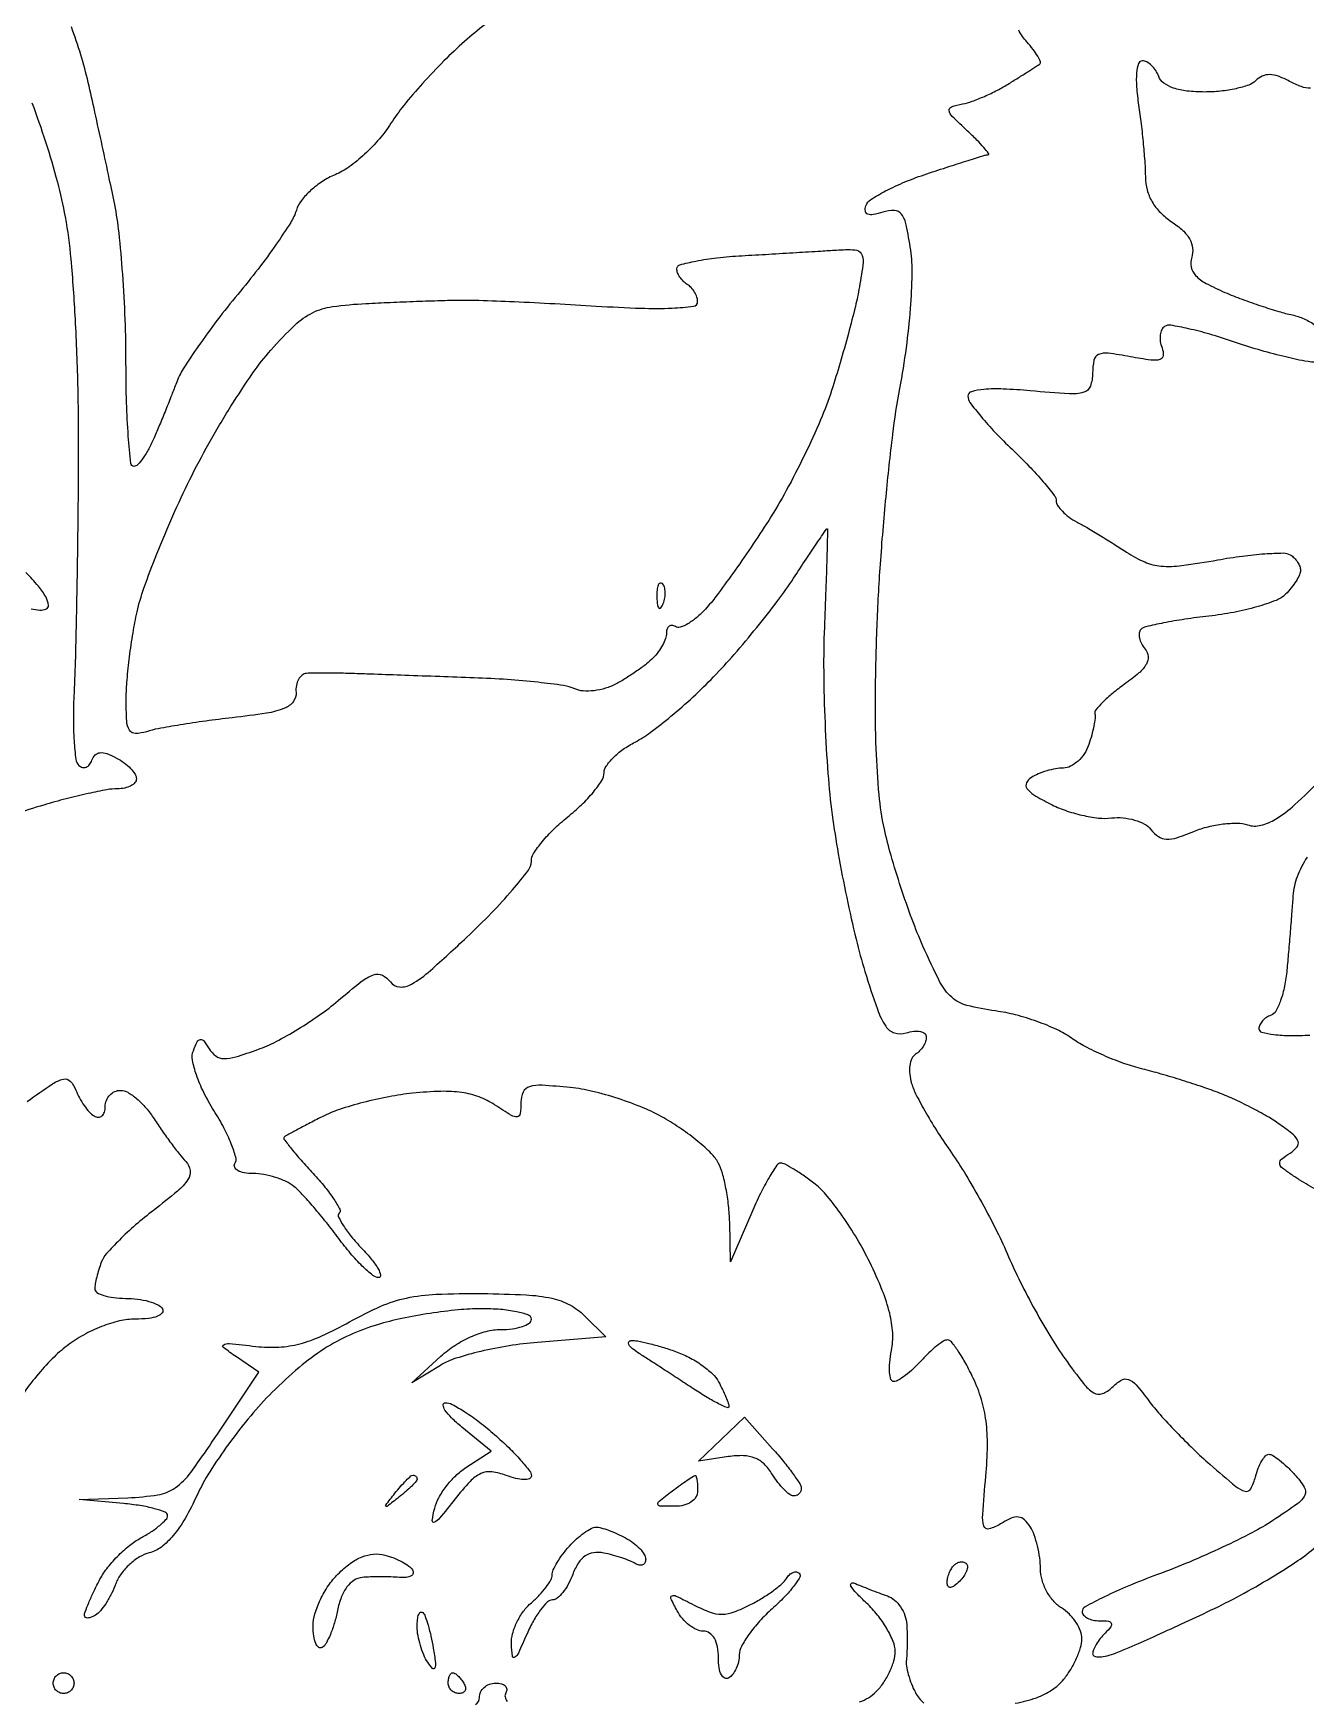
# Model space of a CAD drawing. Extents: x 0 to 102, y 0 to 135.
# Drawn here: x 25.89 to 36.25, y 37.44 to 50.98 of the extents above; entities that cross this region are included whole.
import ezdxf

# ---------------------------------------------------------------- set-up
doc = ezdxf.new("R2010")
doc.units = 0
doc.header["$MEASUREMENT"] = 0

msp = doc.modelspace()

# ---------------------------------------------------------------- linework, layer by layer
for points in [[(29.572187, 51.055309, 0.015792), (29.405335, 50.917542, 0.016372), (29.236583, 50.7589, 0.012637), (29.062909, 50.575532, 0.012824), (28.909282, 50.39583, 0.029656), (28.80581, 50.251624, -0.037479), (28.711701, 50.124702, -0.028612), (28.591264, 50.000535, -0.029289), (28.464247, 49.896793, -0.05847), (28.351149, 49.833604, 0.046333), (28.248117, 49.779269, 0.040805), (28.152049, 49.704792, 0.042977), (28.076352, 49.622532, 0.08891), (28.036111, 49.545352, -0.06549), (27.990055, 49.445993, -0.010736), (27.872563, 49.26911, -0.011656), (27.724106, 49.065966, -0.010048), (27.558994, 48.859477, 0.010441), (27.392203, 48.650551, 0.011282), (27.238661, 48.440085, 0.010851), (27.11523, 48.254137, 0.05213), (27.058847, 48.140377, -0.004602), (27.02105, 48.041516, -0.002492), (26.972828, 47.920562, -0.002482), (26.922509, 47.797911, -0.003917), (26.877999, 47.69325, -0.021595), (26.83461, 47.604143, -0.030188), (26.78781, 47.528941, -0.030472), (26.743724, 47.474195, -0.211031), (26.712948, 47.4606, -0.385749), (26.687286, 47.48386, -0.005532), (26.667785, 47.707217, -0.011864), (26.653599, 47.978239, -0.007142), (26.649, 48.300146, 0.009504), (26.642262, 48.654615, 0.00827), (26.622011, 49.02544, 0.008346), (26.592534, 49.360371, 0.024171), (26.557124, 49.590296, 0.002155), (26.513075, 49.801675, 0.001084), (26.455745, 50.06813, 0.001076), (26.395286, 50.343345, 0.001596), (26.341023, 50.584201, 0.017347), (26.281264, 50.809317, 0.015906), (26.204489, 51.036442, 0.016144)], [(36.34522, 41.569033, -0.001909), (36.199106, 41.657945, -0.011408), (36.1242, 41.706306, -0.024908), (36.055263, 41.758269, -0.222328), (36.0396, 41.791754, -0.226844), (36.055409, 41.824805, -0.025916), (36.1242, 41.874615, 0.073136), (36.180769, 41.924319, 0.269415), (36.188855, 41.969378, 0.135), (36.151707, 42.021729, 0.016756), (36.0396, 42.107265, 0.023541), (35.937453, 42.172908, 0.011919), (35.803249, 42.246272, 0.011812), (35.660809, 42.315572, 0.017241), (35.532, 42.36923, 0.009683), (35.39485, 42.417878, 0.005386), (35.225958, 42.472115, 0.00537), (35.053786, 42.523346, 0.008652), (34.905956, 42.562858, -0.025509), (34.762548, 42.606416, -0.017364), (34.604224, 42.669765, -0.017531), (34.455343, 42.741756, -0.033343), (34.34211, 42.811509, 0.046806), (34.225399, 42.879147, 0.022478), (34.064971, 42.944481, 0.022061), (33.890156, 42.998113, 0.029345), (33.727116, 43.030297, -0.027855), (33.493485, 43.075692, -0.12091), (33.369756, 43.141411, -0.093587), (33.274537, 43.265308, -0.013114), (33.135689, 43.558416, -0.015045), (33.047576, 43.775184, -0.009338), (32.956664, 44.034396, -0.009366), (32.876441, 44.293817, -0.01667), (32.821606, 44.510512, -0.031165), (32.77891, 44.788864, -0.013496), (32.755342, 45.163055, -0.01147), (32.749413, 45.620124, -0.00698), (32.762337, 46.160212, -0.008109), (32.789688, 46.665251, -0.006334), (32.835221, 47.212649, -0.00641), (32.890624, 47.721381, -0.01551), (32.947991, 48.0951, 0.01235), (33.00092, 48.425956, 0.014003), (33.034891, 48.74546, 0.014887), (33.048313, 49.023981, 0.041055), (33.035818, 49.219921, 0.013319), (33.00008, 49.425178, 0.109206), (32.961866, 49.511545, 0.232044), (32.903866, 49.541789, 0.083184), (32.809026, 49.528294, -0.02917), (32.731216, 49.508507, -0.139601), (32.686039, 49.512435, -0.278445), (32.666977, 49.536819, -0.11099), (32.671414, 49.580742, -0.171675), (32.710618, 49.63107, -0.021522), (32.83203, 49.701546, -0.023296), (32.988847, 49.774668, -0.017361), (33.167873, 49.841037, -0.00181), (33.347078, 49.899764, -0.002708), (33.50409, 49.949651, -0.001128), (33.638785, 49.991313, -0.058466), (33.665602, 49.996218, 0.597503), (33.670262, 50.006391, 0.016647), (33.631991, 50.053627, 0.017504), (33.5746, 50.115326, 0.009134), (33.499078, 50.188307, -0.007721), (33.374297, 50.30821, -0.153222), (33.349841, 50.354527, -0.371023), (33.367763, 50.385199, -0.035304), (33.45845, 50.409404, 0.03917), (33.536007, 50.430748, 0.016393), (33.636731, 50.470935, 0.016101), (33.742205, 50.521186, 0.02012), (33.836474, 50.574792, 0.001064), (33.921363, 50.627944, 0.001402), (33.998538, 50.676797, 0.001012), (34.063033, 50.718061, 0.013585), (34.086231, 50.733876, 0.346111), (34.0916, 50.752627, 0.035404), (34.069754, 50.796905, 0.032321), (34.032383, 50.85227, 0.019304), (33.981366, 50.913215, -0.067344), (33.91619, 51.008263, -0.300478)], [(36.29088, 50.536982, -0.089826), (36.216245, 50.549905, -0.035209), (36.120525, 50.592767, 0.034083), (36.029544, 50.633752, 0.083659), (35.957714, 50.647432, 0.110341), (35.897922, 50.635402, 0.092026), (35.844397, 50.598637, -0.112496), (35.787624, 50.562936, -0.029743), (35.683899, 50.533353, -0.028628), (35.55869, 50.513003, -0.025976), (35.427825, 50.5062, -0.027698), (35.285238, 50.514105, -0.05438), (35.174465, 50.538808, -0.073942), (35.096898, 50.578766, -0.146303), (35.054994, 50.6331, 0.053862), (35.030094, 50.681633, 0.056989), (34.995799, 50.722723, 0.063723), (34.957759, 50.750702, 0.127406), (34.921863, 50.76, 0.323507), (34.890366, 50.737239, 0.058494), (34.874969, 50.662212, 0.040278), (34.874395, 50.54867, 0.018129), (34.891023, 50.40045, -0.007459), (34.91166, 50.246269, -0.006038), (34.929332, 50.080272, -0.006106), (34.941915, 49.926738, -0.015667), (34.946175, 49.815382, 0.064921), (34.960678, 49.709838, 0.065976), (35.001742, 49.612163, 0.06322), (35.068704, 49.525169, 0.052165), (35.159472, 49.451125, -0.040503), (35.249925, 49.380779, -0.078726), (35.306721, 49.30934, -0.100159), (35.330506, 49.236326, -0.106045), (35.323287, 49.161382, 0.127404), (35.319007, 49.082031, 0.140857), (35.354381, 49.013988, 0.081472), (35.439762, 48.949228, 0.021904), (35.59403, 48.876124, 0.010716), (35.732887, 48.821098, 0.008231), (35.886714, 48.766786, 0.008333), (36.032328, 48.720739, 0.019524), (36.142908, 48.692436, -0.053963), (36.237644, 48.66111, -0.042464), (36.331935, 48.608114, -0.043775)], [(25.883016, 50.41877, -0.012673), (25.994324, 50.100519, -0.012638), (26.090322, 49.773863, -0.020396), (26.153507, 49.491, -0.022806), (26.199798, 49.14599, -0.008478), (26.234443, 48.657594, -0.007957), (26.25584, 48.093983, -0.006914), (26.26069, 47.5029, -0.001596), (26.255781, 46.945862, -0.001619), (26.24733, 46.391467, -0.001573), (26.236897, 45.909173, -0.00664), (26.225892, 45.620098, 0.012407), (26.220393, 45.412791, 0.017433), (26.226527, 45.227844, 0.013761), (26.240933, 45.077512, 0.176048), (26.266234, 45.027898, 0.126419), (26.294903, 45.012267, 0.158449), (26.324955, 45.014271, 0.133206), (26.351884, 45.034562, 0.079427), (26.371307, 45.069974, -0.109253), (26.398434, 45.113166, -0.177246), (26.437181, 45.131478, -0.11341), (26.492311, 45.123979, -0.032597), (26.571225, 45.088148, -0.036146), (26.633364, 45.048872, -0.04204), (26.685902, 45.002797, -0.04672), (26.722446, 44.956996, -0.146044), (26.7336, 44.919623, -0.181867), (26.72188, 44.888468, -0.091101), (26.688408, 44.861977, -0.071027), (26.638621, 44.84403, -0.051084), (26.579755, 44.838, 0.045552), (26.493458, 44.830122, 0.008831), (26.339879, 44.799031, 0.009323), (26.161501, 44.756125, 0.008495), (25.979194, 44.70534, 0.012389), (25.740331, 44.627916, 0.073655)], [(36.351921, 48.3066, -0.048275), (36.243492, 48.317093, -0.011515), (36.066312, 48.355967, -0.011732), (35.863989, 48.410326, -0.011358), (35.662218, 48.474658, 0.011638), (35.469924, 48.535851, 0.016594), (35.296386, 48.580463, 0.012551), (35.152716, 48.608593, 0.182439), (35.102769, 48.598849, 0.147921), (35.079366, 48.572354, 0.077529), (35.067311, 48.529636, 0.066041), (35.067911, 48.477867, 0.055788), (35.081733, 48.42483, -0.110708), (35.090924, 48.362277, -0.315318), (35.06451, 48.32998, -0.103809), (34.991079, 48.325016, -0.011515), (34.824239, 48.352355, 0.013908), (34.642276, 48.381277, 0.135129), (34.565699, 48.370579, 0.242431), (34.527969, 48.324645, 0.053045), (34.5168, 48.219665, -0.086744), (34.498202, 48.11327, -0.241446), (34.444368, 48.063032, -0.08562), (34.327677, 48.05059, -0.006456), (34.0092, 48.075328, 0.011979), (33.788815, 48.089999, 0.032085), (33.631611, 48.086597, 0.045416), (33.529618, 48.068401, 0.337915), (33.5016, 48.031678, 0.161591), (33.518702, 47.980142, 0.013409), (33.607218, 47.867872, 0.016817), (33.723426, 47.737518, 0.012162), (33.86115, 47.59997, -0.010836), (33.998888, 47.463137, -0.015291), (34.115082, 47.334969, -0.011397), (34.204695, 47.224846, -0.166584), (34.2207, 47.178139, 0.151967), (34.232168, 47.14128, 0.044809), (34.270403, 47.095218, 0.040456), (34.325143, 47.048398, 0.033978), (34.3899, 47.00791, -0.009796), (34.471148, 46.962419, -0.004179), (34.578118, 46.898534, -0.004133), (34.691094, 46.828489, -0.00542), (34.793043, 46.762552, 0.044753), (34.940497, 46.682858, 0.080562), (35.0735, 46.649566, 0.054485), (35.242804, 46.653693, 0.011539), (35.534881, 46.699723, -0.011727), (35.735468, 46.731256, -0.015888), (35.917968, 46.749697, -0.012823), (36.068597, 46.756221, -0.143783), (36.125789, 46.740518, -0.05755), (36.157542, 46.715437, -0.050185), (36.184415, 46.682675, -0.052883), (36.202738, 46.64757, -0.094118), (36.2088, 46.61565, -0.108703), (36.200794, 46.57926, -0.030961), (36.173141, 46.528036, -0.029611), (36.133868, 46.472571, -0.027525), (36.087408, 46.420693, -0.105189), (36.009543, 46.370146, -0.021944), (35.854228, 46.318278, -0.022124), (35.665134, 46.273168, -0.019324), (35.46407, 46.242512, 0.008547), (35.267945, 46.216921, 0.012023), (35.094082, 46.186917, 0.008342), (34.95124, 46.156229, 0.140181), (34.909396, 46.132996, 0.168949), (34.895817, 46.104933, 0.083132), (34.897822, 46.064832, 0.067478), (34.914521, 46.019171, 0.05189), (34.94404, 45.974991, -0.153551), (34.968464, 45.915233, -0.15453), (34.954198, 45.852424, -0.083104), (34.893655, 45.779931, -0.022598), (34.775658, 45.687602, 0.016899), (34.678775, 45.613557, 0.024952), (34.599499, 45.541713, 0.022457), (34.542399, 45.479145, 0.241532), (34.535113, 45.446694, -0.095763), (34.537232, 45.412679, -0.016897), (34.526831, 45.349256, -0.017757), (34.509238, 45.274737, -0.015149), (34.48556, 45.19755, -0.062079), (34.450182, 45.124673, -0.062136), (34.398007, 45.062735, -0.068077), (34.337704, 45.020526, -0.116939), (34.278449, 45.005905, 0.042211), (34.215343, 44.999989, 0.026584), (34.143232, 44.983028, 0.026624), (34.073579, 44.958594, 0.043489), (34.01803, 44.929848, 0.138363), (33.978704, 44.886022, 0.275759), (33.982379, 44.841183, 0.102448), (34.039038, 44.788749, 0.016315), (34.171698, 44.714566, 0.035643), (34.292379, 44.662688, 0.027376), (34.430303, 44.623028, 0.028025), (34.564049, 44.600176, 0.057113), (34.670467, 44.600273, -0.051792), (34.764313, 44.601354, -0.048518), (34.858541, 44.583336, -0.052063), (34.939292, 44.55015, -0.10365), (34.991906, 44.505787, 0.077978), (35.052758, 44.448934, 0.140335), (35.117152, 44.427812, 0.088728), (35.203437, 44.439873, 0.019208), (35.345219, 44.492318, -0.036821), (35.457136, 44.529293, -0.031526), (35.579234, 44.55182, -0.032766), (35.693191, 44.55797, -0.074068), (35.778294, 44.544282, 0.137492), (35.886068, 44.54061, 0.079395), (36.006561, 44.591222, 0.045423), (36.160559, 44.707543, 0.011927), (36.384593, 44.921136, -0.009227)], [(33.887544, 37.398974, 0.043878), (34.059465, 37.443985, 0.059322), (34.186173, 37.507121, 0.07712), (34.282269, 37.593938, 0.034562), (34.338353, 37.673662, 0.029797), (34.386053, 37.764315, 0.030927), (34.419368, 37.852033, 0.072216), (34.430319, 37.921233, 0.096344), (34.418692, 37.985373, 0.053271), (34.381945, 38.056327, 0.050345), (34.32758, 38.122884, 0.05682), (34.263, 38.174233, -0.075616), (34.197114, 38.230772, -0.054672), (34.142274, 38.310686, -0.053932), (34.105349, 38.401958, -0.067746), (34.092505, 38.4922, 0.032316), (34.086088, 38.582786, 0.025487), (34.067877, 38.679414, 0.026128), (34.041577, 38.767712, 0.056264), (34.010486, 38.8314, 0.060033), (33.961798, 38.890817, 0.166381), (33.913449, 38.913264, 0.132752), (33.854113, 38.903746, 0.032926), (33.766416, 38.857101, -0.070566), (33.674714, 38.816833, -0.40702), (33.632601, 38.839852, -0.092701), (33.62202, 38.933419, -0.004541), (33.647437, 39.245185, 0.018905), (33.66054, 39.493957, 0.035665), (33.6492, 39.694533, 0.041198), (33.611582, 39.870913, 0.037665), (33.544762, 40.044334, 0.01522), (33.483933, 40.163053, 0.022306), (33.422746, 40.263177, 0.018916), (33.367398, 40.338933, 0.229399), (33.335873, 40.3542, 0.145128), (33.302974, 40.344445, 0.022585), (33.247212, 40.304497, 0.02355), (33.18406, 40.249787, 0.018562), (33.1209, 40.185, -0.020767), (33.057188, 40.120221, -0.025509), (32.992378, 40.065503, -0.025325), (32.934541, 40.025974, -0.138089), (32.898403, 40.0158, -0.328482), (32.875118, 40.032948, -0.056828), (32.864264, 40.090078, -0.042925), (32.86521, 40.171717, -0.025009), (32.879602, 40.268661, 0.064345), (32.889464, 40.411598, 0.045475), (32.865304, 40.570895, 0.035812), (32.804879, 40.757603, 0.017608), (32.703056, 40.985736, 0.020438), (32.60012, 41.176016, 0.018492), (32.478711, 41.363884, 0.018873), (32.357419, 41.523947, 0.054575), (32.25826, 41.621175, 0.012905), (32.170322, 41.686745, 0.016636), (32.086128, 41.742103, 0.014474), (32.013893, 41.783406, 0.123236), (31.977954, 41.7924, 0.251527), (31.945773, 41.775117, 0.013742), (31.882929, 41.674357, 0.01866), (31.813211, 41.544543, 0.012298), (31.742411, 41.39055), (31.569495, 40.9887), (31.562647, 41.311512, 0.022407), (31.553696, 41.446911, 0.019778), (31.532503, 41.586787, 0.020242), (31.50328, 41.711371, 0.055186), (31.469644, 41.795307, 0.076149), (31.413022, 41.870818, 0.021666), (31.303636, 41.969118, 0.021285), (31.168858, 42.070766, 0.021077), (31.025494, 42.160941, 0.031916), (30.859255, 42.242375, 0.019633), (30.654617, 42.317639, 0.019658), (30.445497, 42.376386, 0.032977), (30.26565, 42.407003, 0.010557), (30.03592, 42.425786, 0.087512), (29.932371, 42.413918, 0.214732), (29.88218, 42.370627, 0.10944), (29.8638, 42.287658, -0.031573), (29.857911, 42.194491, -0.350875), (29.83293, 42.170285, -0.162018), (29.785726, 42.181165, -0.00807), (29.649523, 42.267299, 0.056032), (29.522534, 42.331501, 0.054233), (29.38306, 42.366786, 0.042385), (29.211381, 42.376188, 0.018211), (28.982242, 42.360944, 0.021382), (28.787968, 42.332456, 0.016429), (28.578745, 42.285403, 0.016707), (28.385704, 42.228326, 0.037472), (28.244769, 42.169436, 0.002053), (28.134057, 42.112526, 0.002986), (28.036919, 42.061349, 0.001497), (27.954897, 42.017192, 0.050948), (27.936661, 42.004752, 0.39782), (27.934827, 41.988596, 0.006393), (27.995982, 41.909301, 0.012764), (28.074273, 41.815455, 0.00764), (28.1718, 41.7078, -0.016112), (28.267679, 41.598292, -0.026093), (28.341057, 41.498648, -0.023997), (28.38944, 41.416932, -0.32917), (28.384604, 41.384804, 0.318953), (28.379326, 41.35366, 0.030225), (28.419261, 41.282272, 0.029868), (28.482875, 41.195059, 0.01852), (28.567143, 41.100316, -0.018631), (28.648615, 41.008676, -0.041161), (28.701979, 40.931864, -0.082445), (28.721112, 40.881095, -0.472821), (28.705269, 40.8618, -0.174026), (28.657248, 40.879036, -0.021208), (28.572647, 40.954992, -0.023108), (28.476998, 41.057548, -0.01713), (28.380716, 41.17905, 0.009504), (28.281494, 41.308263, 0.009384), (28.177019, 41.434172, 0.009289), (28.08147, 41.540945, 0.035269), (28.016106, 41.60205, 0.059853), (27.951674, 41.642595, 0.033176), (27.865134, 41.676736, 0.032584), (27.771595, 41.700053, 0.044817), (27.685338, 41.7078, -0.039411), (27.612034, 41.713587, -0.085194), (27.558647, 41.731727, -0.16101), (27.533524, 41.758479, -0.252227), (27.535355, 41.789253, 0.209177), (27.542645, 41.840554, 0.026264), (27.506113, 41.949421, 0.027282), (27.445936, 42.080349, 0.019432), (27.365117, 42.220125, -0.024549), (27.281519, 42.368182, -0.033371), (27.22204, 42.509571, -0.037065), (27.190324, 42.630059, -0.138297), (27.197421, 42.707351, -0.022776), (27.229321, 42.780357, -0.252965), (27.25438, 42.798163, -0.266138), (27.28206, 42.786526, -0.02476), (27.32573, 42.723113, 0.098824), (27.380116, 42.664802, 0.153021), (27.444971, 42.643344, 0.07766), (27.542242, 42.656969, 0.012761), (27.723029, 42.716821, 0.033829), (27.869954, 42.781179, 0.01673), (28.047401, 42.881357, 0.016521), (28.225282, 42.998011, 0.023193), (28.375284, 43.114395, -0.010493), (28.564389, 43.268967, -0.08051), (28.664443, 43.324095, -0.199925), (28.735467, 43.320418, -0.123891), (28.800684, 43.266274, 0.224546), (28.875973, 43.225372, 0.147266), (28.973633, 43.248912, 0.049423), (29.126736, 43.36001, 0.006586), (29.42205, 43.629478, 0.011758), (29.623674, 43.827488, 0.016399), (29.793785, 44.014492, 0.012791), (29.923917, 44.175495, 0.165013), (29.948402, 44.247662, -0.142932), (29.966828, 44.310796, -0.02967), (30.035383, 44.40537, -0.028924), (30.131149, 44.509333, -0.023785), (30.244502, 44.608957, 0.023057), (30.35786, 44.708292, 0.028315), (30.453621, 44.811392, 0.028833), (30.522362, 44.904836, 0.145156), (30.5406, 44.966334, -0.151463), (30.557813, 45.021854, -0.046362), (30.614649, 45.090168, -0.041646), (30.696208, 45.158997, -0.035129), (30.792683, 45.217812, 0.040768), (30.915612, 45.294667, 0.013166), (31.084521, 45.427543, 0.013032), (31.265364, 45.58582, 0.014266), (31.432186, 45.748734, 0.013195), (31.599704, 45.931341, 0.008687), (31.783071, 46.149677, 0.008743), (31.954188, 46.368481, 0.016659), (32.082651, 46.55115, -0.001654), (32.184234, 46.705222, -0.00271), (32.271404, 46.834957, -0.000354), (32.349492, 46.949649, -0.247988), (32.355832, 46.953, -0.422262), (32.359826, 46.948896, -0.000157), (32.353412, 46.717537, -0.001975), (32.345134, 46.458789, -0.001183), (32.333358, 46.151423, 0.012614), (32.32781, 45.791931, 0.007982), (32.338609, 45.372784, 0.008015), (32.362412, 44.961097, 0.01463), (32.397026, 44.626357, 0.010883), (32.446299, 44.30907, 0.007585), (32.515092, 43.953289, 0.007655), (32.591515, 43.613894, 0.015697), (32.663752, 43.351025, 0.008684), (32.764506, 43.043845, 0.064154), (32.833146, 42.90615, 0.16866), (32.90549, 42.851603, 0.15605), (32.998699, 42.851392, -0.045906), (33.061722, 42.865193, -0.080772), (33.114878, 42.863206, -0.123809), (33.149933, 42.846492, -0.223493), (33.1632, 42.818294, -0.087503), (33.156736, 42.781641, -0.053339), (33.137338, 42.742061, -0.051406), (33.108836, 42.705714, -0.062457), (33.075159, 42.678573, 0.153423), (33.04555, 42.644317, 0.068658), (33.029426, 42.58632, 0.058586), (33.028211, 42.515056, 0.049175), (33.043104, 42.44093, 0.044905), (33.081739, 42.345941, 0.011415), (33.16142, 42.199693, 0.011545), (33.260494, 42.036194, 0.011453), (33.367263, 41.877, -0.017745), (33.484258, 41.697724, -0.009845), (33.614724, 41.471449, -0.009809), (33.737975, 41.236839, -0.015597), (33.833102, 41.031, 0.015564), (33.927595, 40.826498, 0.01012), (34.048767, 40.596117, 0.010179), (34.176279, 40.375873, 0.019024), (34.289708, 40.203946, 0.01004), (34.442836, 39.998847, 0.089943), (34.526213, 39.924234, 0.230921), (34.595936, 39.91747, 0.107464), (34.674299, 39.967842, -0.060747), (34.749906, 40.027014, -0.227082), (34.808369, 40.03265, -0.129646), (34.871089, 39.988971, -0.016081), (34.975624, 39.857688, 0.021996), (35.065486, 39.747533, 0.009496), (35.194232, 39.608572, 0.009375), (35.337045, 39.465645, 0.012263), (35.473127, 39.34076, 0.005648), (35.68192, 39.162491, 0.108727), (35.75718, 39.123424, 0.34869), (35.804227, 39.143806, 0.058864), (35.842544, 39.241617, -0.029771), (35.865275, 39.311304, -0.041443), (35.894256, 39.370143, -0.047668), (35.924839, 39.411584, -0.213081), (35.951755, 39.4236, -0.143109), (35.984334, 39.41408, -0.02338), (36.038613, 39.375712, -0.024115), (36.099907, 39.322997, -0.019181), (36.160909, 39.260578, -0.044603), (36.239051, 39.157019, -0.254715), (36.242937, 39.090612, -0.128787), (36.186325, 39.022927, -0.009358), (35.983671, 38.88447, -0.025992), (35.816942, 38.787074, -0.009762), (35.57413, 38.667622, -0.00964), (35.304186, 38.547593, -0.011558), (35.04555, 38.44549, 0.01005), (34.810467, 38.353503, 0.015685), (34.612372, 38.263981, 0.009866), (34.454924, 38.182901, 0.275553), (34.4322, 38.144798, 0.18495), (34.443137, 38.116243, 0.090163), (34.474447, 38.091972, 0.070017), (34.520986, 38.075521, 0.050035), (34.57602, 38.07, -0.028321), (34.64586, 38.066041, -0.272121), (34.668727, 38.04885, -0.273085), (34.664788, 38.020564, -0.02847), (34.61832, 37.96848, 0.029252), (34.579467, 37.924794, 0.030633), (34.546621, 37.877516, 0.032187), (34.523589, 37.833444, 0.104686), (34.5168, 37.801374, 0.329156), (34.531232, 37.781826, 0.083975), (34.572715, 37.776348, 0.05327), (34.634143, 37.785174, 0.028691), (34.70715, 37.808279, 0.012461), (34.815011, 37.852464, 0.002283), (35.011893, 37.939981, 0.002453), (35.241347, 38.04459, 0.002228), (35.477272, 38.154828, 0.013626), (35.719423, 38.277473, 0.011669), (35.967578, 38.419361, 0.011825), (36.187046, 38.558918, 0.032635), (36.332248, 38.670518, -0.019026)], [(25.876975, 46.301613, 0.036885), (25.947226, 46.292148, 0.095776), (25.997633, 46.298778, 0.357138), (26.018539, 46.331901, 0.09511), (25.997879, 46.395808, 0.050297), (25.935506, 46.486423, 0.020515), (25.834047, 46.596568, -0.01672)], [(36.262198, 44.280215, 0.051417), (36.181611, 44.121235, 0.07441), (36.147628, 43.967727, -0.002077), (36.138213, 43.839808, -0.001032), (36.125268, 43.677698, -0.001024), (36.111159, 43.509729, -0.001503), (36.098008, 43.36211, -0.026447), (36.079029, 43.231898, -0.035305), (36.047378, 43.116733, -0.038065), (36.008861, 43.029282, -0.191821), (35.96883, 42.99551, 0.065043), (35.931199, 42.977255, 0.064108), (35.899314, 42.949872, 0.069735), (35.877731, 42.917908, 0.11416), (35.8704, 42.886219, 0.346225), (35.892855, 42.857678, 0.028447), (35.992492, 42.839477, 0.028573), (36.126692, 42.830515, 0.017263), (36.286033, 42.834496, 0.024386)], [(25.8453, 42.295146, -0.007915), (26.050349, 42.437226, -0.091888), (26.139655, 42.475708, -0.267213), (26.195766, 42.458435, -0.097603), (26.241221, 42.385178, 0.034799), (26.269898, 42.322705, 0.029444), (26.308439, 42.261065, 0.030492), (26.35046, 42.208953, 0.069523), (26.389271, 42.176764, 0.126744), (26.423682, 42.166066, 0.189028), (26.453207, 42.175993, 0.147528), (26.473108, 42.206378, 0.071849), (26.4798, 42.252707, -0.093649), (26.489313, 42.303053, -0.096514), (26.516504, 42.345856, -0.099106), (26.557074, 42.374506, -0.104702), (26.60475, 42.3846, -0.13392), (26.663012, 42.36871, -0.042956), (26.736736, 42.316259, -0.039315), (26.812404, 42.240981, -0.035028), (26.878603, 42.15195, 0.009481), (26.94358, 42.054546, 0.008077), (27.015693, 41.954261, 0.008162), (27.084281, 41.865132, 0.022739), (27.136194, 41.805666, -0.160677), (27.170403, 41.733847, -0.179546), (27.153038, 41.659485, -0.072072), (27.068097, 41.564304, -0.011543), (26.87304, 41.40811, 0.015118), (26.726798, 41.28928, 0.017376), (26.594858, 41.16702, 0.016676), (26.490875, 41.056595, 0.089136), (26.448199, 40.986075, 0.016491), (26.427911, 40.927498, 0.014905), (26.410768, 40.865714, 0.015119), (26.398743, 40.809457, 0.045121), (26.3952, 40.770281, 0.2648), (26.412226, 40.740386, 0.05825), (26.468287, 40.715419, 0.046116), (26.548683, 40.698245, 0.029581), (26.644007, 40.6926, -0.031397), (26.743085, 40.686372, -0.037109), (26.835086, 40.667749, -0.040338), (26.90837, 40.64062, -0.146547), (26.9451, 40.608, -0.310359), (26.94349, 40.574697, -0.139144), (26.906693, 40.547063, -0.065787), (26.831517, 40.528966, -0.026217), (26.725428, 40.5234, 0.057304), (26.596186, 40.508539, 0.035616), (26.450208, 40.463356, 0.03396), (26.303037, 40.394203, 0.036127), (26.169755, 40.306999, 0.035069), (26.049176, 40.200878, 0.021174), (25.921251, 40.059826, 0.021159), (25.805488, 39.908171, 0.034494)], [(32.618682, 37.409943, 0.120063), (32.755636, 37.493236, 0.048747), (32.814489, 37.564838, 0.037773), (32.864232, 37.652721, 0.038841), (32.89831, 37.742739, 0.071184), (32.9094, 37.82024, 0.097443), (32.893308, 37.902028, 0.036625), (32.841059, 38.00702, 0.03457), (32.765778, 38.116098, 0.035426), (32.67675, 38.212814, -0.013346), (32.595036, 38.294078, -0.048062), (32.549718, 38.351822, -0.32221), (32.550863, 38.372992, -0.335963), (32.571, 38.378029, 0.005567), (32.630219, 38.353549, 0.002952), (32.704113, 38.324467, 0.002937), (32.780033, 38.295615, 0.004549), (32.84595, 38.271687, -0.094409), (32.903311, 38.238281, -0.064711), (32.953455, 38.181789, -0.062427), (32.98914, 38.111884, -0.073086), (33.004024, 38.038983, -0.009204), (33.006871, 37.962201, -0.007723), (33.007134, 37.880734, -0.007809), (33.00506, 37.806288, -0.021197), (33.000535, 37.753707, 0.072278), (33.001364, 37.702125, 0.027315), (33.016786, 37.631501, 0.02637), (33.042218, 37.555352, 0.029092), (33.074832, 37.484841, 0.095342), (33.143235, 37.400513, 0.125021)], [(29.494936, 37.389277, 0.254083), (29.5254, 37.445356, -0.111919), (29.535521, 37.490006, -0.100121), (29.564144, 37.528018, -0.094462), (29.606932, 37.553519, -0.087495), (29.657293, 37.5624, -0.060456), (29.704299, 37.556696, -0.129171), (29.736189, 37.539338, -0.19149), (29.748185, 37.513659, -0.154257), (29.740664, 37.483891, 0.188875), (29.734515, 37.450141, 0.125062), (29.751565, 37.414108, 0.088869)]]:
    msp.add_lwpolyline(points, format="xyb")
for points in [[(32.432365, 49.220899, -0.02658), (32.580672, 49.222989, -0.249378), (32.633982, 49.191909, -0.171768), (32.649183, 49.121946, -0.011977), (32.618609, 48.91995, -0.01618), (32.585584, 48.76232, -0.005951), (32.529156, 48.542052, -0.005892), (32.461774, 48.302751, -0.007041), (32.392473, 48.078989, -0.022343), (32.302782, 47.84005, -0.011864), (32.171689, 47.552317, -0.011786), (32.023479, 47.263983, -0.017903), (31.880034, 47.021489, -0.006182), (31.736392, 46.803361, -0.006225), (31.587721, 46.589351, -0.006093), (31.4536, 46.40609, -0.024827), (31.365357, 46.299957, -0.030839), (31.293993, 46.231327, -0.043892), (31.222253, 46.180491, -0.051925), (31.159958, 46.152296, -0.22226), (31.120503, 46.1569, 0.110998), (31.092972, 46.166406, 0.183327), (31.069439, 46.160366, 0.159577), (31.053625, 46.139146, 0.081169), (31.0482, 46.10595, -0.084872), (31.040626, 46.06165, -0.03703), (31.016623, 46.00683, -0.035273), (30.98184, 45.95101, -0.03943), (30.940704, 45.902819, -0.030434), (30.88582, 45.854238, -0.013204), (30.807441, 45.79621, -0.013009), (30.720609, 45.738713, -0.016867), (30.637994, 45.690847, -0.04887), (30.552165, 45.655191, -0.044644), (30.4584, 45.635515, -0.047356), (30.370098, 45.633486, -0.089573), (30.301339, 45.651067, 0.07177), (30.210816, 45.677658, 0.00852), (30.002638, 45.703896, 0.010036), (29.752609, 45.726022, 0.008078), (29.4831, 45.74006, 0.000033), (29.202268, 45.750123, 0.000031), (28.918131, 45.760268, 0.000031), (28.667913, 45.769171, 0.000115), (28.5102, 45.774736, 0.003542), (28.389773, 45.778104, 0.003867), (28.272777, 45.779642, 0.003626), (28.172643, 45.779457, 0.019104), (28.11775, 45.776858, 0.14959), (28.081908, 45.76244, 0.098015), (28.053154, 45.728019, 0.081452), (28.03585, 45.678784, 0.063966), (28.03315, 45.622192, -0.187993), (28.010416, 45.546442, -0.133056), (27.938607, 45.492638, -0.056337), (27.792872, 45.452946, -0.010112), (27.51339, 45.415517, 0.005696), (27.297696, 45.388568, 0.006237), (27.089119, 45.357436, 0.005864), (26.911485, 45.32651, 0.030818), (26.81544, 45.302424, -0.071648), (26.725985, 45.287595, -0.267462), (26.677867, 45.313973, -0.125409), (26.654848, 45.389153, -0.013505), (26.651068, 45.572549, -0.019592), (26.657952, 45.723469, -0.009958), (26.677808, 45.912464, -0.009877), (26.706069, 46.106893, -0.014555), (26.739193, 46.2762, -0.029775), (26.795027, 46.469027, -0.009422), (26.900682, 46.749536, -0.009371), (27.030531, 47.058541, -0.010282), (27.168099, 47.352955, -0.013988), (27.322559, 47.645596, -0.011487), (27.503226, 47.949331, -0.011653), (27.682234, 48.220848, -0.029919), (27.827509, 48.405731, -0.019502), (28.024154, 48.610639, -0.077859), (28.166216, 48.710261, -0.080107), (28.329892, 48.760228, -0.021374), (28.602086, 48.785802, -0.002044), (28.799126, 48.79504, -0.001611), (29.012538, 48.803483, -0.001628), (29.21084, 48.810042, -0.004033), (29.3562, 48.813202, -0.011627), (29.521071, 48.811622, -0.002478), (29.80762, 48.800789, -0.00259), (30.139642, 48.784865, -0.002462), (30.47715, 48.765259, 0.006918), (30.840868, 48.747381, 0.01966), (31.094621, 48.748406, 0.020242), (31.268426, 48.763011, 0.378255), (31.302, 48.801041, 0.082636), (31.295769, 48.838485, 0.053447), (31.277149, 48.87839, 0.052168), (31.249763, 48.914593, 0.066438), (31.2174, 48.9411, -0.057973), (31.185039, 48.966706, -0.050304), (31.157651, 49.000226, -0.052938), (31.138982, 49.036195, -0.093518), (31.1328, 49.068956, -0.338163), (31.156588, 49.100106, -0.017326), (31.28812, 49.131151, -0.021726), (31.458853, 49.157599, -0.013375), (31.66155, 49.174562, 0.000424), (31.881738, 49.187258, 0.0004), (32.106086, 49.200564, 0.000398), (32.304709, 49.212662, 0.001402)], [(31.014712, 46.507088, 0.296942), (30.996197, 46.510997, 0.208169), (30.980576, 46.495554, 0.077125), (30.971209, 46.454947, 0.028489), (30.970279, 46.39605, 0.018894), (30.975274, 46.332911, 0.168741), (30.98723, 46.308228, 0.470617), (31.002648, 46.309687, 0.054073), (31.021391, 46.344938, 0.051402), (31.034592, 46.391203, 0.05415), (31.037758, 46.438372, 0.060344), (31.031061, 46.479429, 0.126455)], [(29.549419, 40.731151, -0.009665), (29.90501, 40.720662, -0.041027), (30.115862, 40.692918, -0.068363), (30.260732, 40.640143, -0.075024), (30.380951, 40.551449), (30.553962, 40.378438), (29.997402, 40.333763, 0.019508), (29.767256, 40.30622, 0.018542), (29.535984, 40.260493, 0.018861), (29.33478, 40.204808, 0.060148), (29.208171, 40.147068), (28.9755, 40.00505), (29.212868, 40.221925, -0.040599), (29.32638, 40.30987, -0.039677), (29.453461, 40.379079, -0.041811), (29.581918, 40.423915, -0.063143), (29.699318, 40.4388, 0.032239), (29.794734, 40.444959, 0.049668), (29.875232, 40.463651, 0.063992), (29.930905, 40.490905, 0.252083), (29.9484, 40.5234, 0.318385), (29.925059, 40.556339, 0.033317), (29.828654, 40.583149, 0.031624), (29.697006, 40.601889, 0.019547), (29.540755, 40.608, 0.024676), (29.353162, 40.598736, 0.013454), (29.124403, 40.569854, 0.013379), (28.892914, 40.527908, 0.020668), (28.695823, 40.47814, 0.033982), (28.469733, 40.393913, 0.036434), (28.262586, 40.28145, 0.033084), (28.057957, 40.130248, 0.020726), (27.838814, 39.928557, 0.022554), (27.664041, 39.737263, 0.016209), (27.485946, 39.509102, 0.016422), (27.330347, 39.280451, 0.033655), (27.226958, 39.090023, -0.022649), (27.13054, 38.902725, -0.042922), (27.033884, 38.763392, -0.055182), (26.936762, 38.669543, -0.103393), (26.83892, 38.622043, 0.074676), (26.758316, 38.58844, 0.049756), (26.678123, 38.528298, 0.049211), (26.610324, 38.452467, 0.067069), (26.566626, 38.371955, -0.026721), (26.530775, 38.290969, -0.026231), (26.486292, 38.21375, -0.027182), (26.440158, 38.1504, -0.083553), (26.400418, 38.115525, -0.040272), (26.365949, 38.097883, -0.08719), (26.336984, 38.091447, -0.163756), (26.318307, 38.096816, -0.246367), (26.3106, 38.111508, -0.09159), (26.316414, 38.142981, -0.00871), (26.345757, 38.215862, -0.010892), (26.384447, 38.302046, -0.008376), (26.430282, 38.394443, -0.044457), (26.492038, 38.49162, -0.028943), (26.579056, 38.592282, -0.029072), (26.6762, 38.681334, -0.048148), (26.768682, 38.742937, 0.021663), (26.852443, 38.792546, 0.029339), (26.923152, 38.84483, 0.029461), (26.974534, 38.893108, 0.191706), (26.9874, 38.925431, 0.3104), (26.968643, 38.952735, 0.025323), (26.881782, 38.981161, 0.026998), (26.765659, 39.006114, 0.016965), (26.62785, 39.023255), (26.2683, 39.05564), (26.66315, 39.07042, 0.029879), (26.908983, 39.094379, 0.115448), (27.05, 39.151814, 0.081144), (27.175914, 39.276024, 0.010377), (27.394166, 39.588612), (27.730332, 40.092025), (27.549216, 40.215573, -0.012676), (27.442721, 40.292245, -0.543445), (27.444446, 40.315468, -0.150636), (27.488098, 40.324409, -0.003277), (27.7065, 40.301714, 0.040165), (27.893082, 40.29615, 0.051447), (28.062817, 40.322373, 0.043692), (28.243768, 40.387077, 0.019889), (28.4679, 40.501074, -0.024184), (28.722372, 40.627763, -0.051034), (28.932056, 40.695298, -0.042523), (29.174133, 40.725622, -0.012446)], [(30.760626, 40.349225, -0.061559), (30.812768, 40.34559, -0.011927), (30.905182, 40.325273, -0.012519), (31.012448, 40.29613, -0.011275), (31.121962, 40.260701, -0.037007), (31.23071, 40.213512, -0.033047), (31.335712, 40.149213, -0.034579), (31.422374, 40.078462, -0.081582), (31.472986, 40.012463, -0.011166), (31.504694, 39.949896, -0.013564), (31.531473, 39.889868, -0.012156), (31.551254, 39.838591, -0.086178), (31.5558, 39.812411, -0.534763), (31.542346, 39.80343, -0.017325), (31.471905, 39.835576, -0.019309), (31.379788, 39.886066, -0.010419), (31.270201, 39.9549, 0.000737), (31.149232, 40.034189, 0.000636), (31.021922, 40.117136, 0.00064), (30.906273, 40.192066, 0.001859), (30.826051, 40.243475, -0.026725), (30.771113, 40.282664, -0.086136), (30.74143, 40.316109, -0.28055), (30.74128, 40.337574, -0.249329)], [(29.247506, 39.843558, -0.13245), (29.304352, 39.830021, -0.019072), (29.407957, 39.768578, -0.02053), (29.527324, 39.684351, -0.01625), (29.649356, 39.584036, -0.01294), (29.763904, 39.478089, -0.017924), (29.860556, 39.376939, -0.014586), (29.933924, 39.289416, -0.168692), (29.9484, 39.24773, -0.316957), (29.932703, 39.225456, -0.090847), (29.888651, 39.218264, -0.056295), (29.822785, 39.226998, -0.029763), (29.744035, 39.251687, 0.060302), (29.626872, 39.280715, 0.13949), (29.538106, 39.266864, 0.097382), (29.450217, 39.203302, 0.020674), (29.326601, 39.059243, -0.004327), (29.201404, 38.903305, -0.116124), (29.159521, 38.87117, -0.593197), (29.141836, 38.884547, -0.023242), (29.161558, 38.984898, -0.066742), (29.194817, 39.069686, -0.036938), (29.255954, 39.162808, -0.036094), (29.333126, 39.249572, -0.047949), (29.415466, 39.315596), (29.621348, 39.450495), (29.383024, 39.645505, -0.02059), (29.298467, 39.720713, -0.050692), (29.244907, 39.784125, -0.130848), (29.230573, 39.824665, -0.428952)], [(31.911912, 39.469451, -0.010656), (31.999954, 39.366254, -0.014391), (32.074803, 39.269058, -0.011365), (32.13232, 39.18583, -0.132735), (32.144562, 39.14865, -0.101417), (32.140952, 39.124442, -0.103876), (32.128117, 39.103838, -0.103263), (32.108003, 39.090054, -0.099081), (32.08375, 39.0852, -0.167761), (32.052002, 39.096161, -0.031951), (32.005738, 39.137458, -0.030895), (31.955646, 39.194986, -0.024103), (31.9084, 39.263099, 0.060042), (31.842285, 39.345162, 0.098499), (31.76773, 39.393615, 0.08933), (31.674984, 39.412585, 0.042348), (31.552786, 39.405112), (31.308271, 39.369225), (31.495486, 39.548013), (31.6827, 39.726802)], [(28.985859, 39.2544, -0.099038), (28.998049, 39.251962, -0.097945), (29.008417, 39.245017, -0.097945), (29.015362, 39.234649, -0.099038), (29.0178, 39.222459, -0.184603), (29.010935, 39.204498, -0.013803), (28.97431, 39.165793, -0.017649), (28.926466, 39.121213, -0.012436), (28.86975, 39.074409, -0.001576), (28.774194, 38.999954, -0.377591), (28.764, 39.0006, -0.377591), (28.763354, 39.010794, -0.001576), (28.837809, 39.10635, -0.012436), (28.884613, 39.163066, -0.017649), (28.929193, 39.21091, -0.013803), (28.967898, 39.247535, -0.184603)], [(31.28085, 39.251709, -0.372831), (31.289132, 39.246198, -0.025306), (31.295787, 39.216333, -0.026484), (31.300479, 39.175964, -0.015688), (31.302, 39.1275, -0.134214), (31.288237, 39.07715, -0.109643), (31.249955, 39.036229, -0.089737), (31.190528, 39.009597, -0.060652), (31.11663, 39.0006, -0.007283), (30.994978, 39.002372, -0.3574), (30.97794, 39.017185, -0.27426), (30.987089, 39.041006, -0.005296), (31.09548, 39.124809, -0.004799), (31.159938, 39.172597, -0.007016), (31.217673, 39.213323, -0.003752), (31.267036, 39.246574, -0.115195)], [(30.474674, 38.8314, -0.069252), (30.514933, 38.825797, -0.018102), (30.577159, 38.805674, -0.018039), (30.64706, 38.777346, -0.017572), (30.715362, 38.743823, -0.038016), (30.777979, 38.703918, -0.043338), (30.830931, 38.656529, -0.048219), (30.867647, 38.609007, -0.141289), (30.879, 38.569631, -0.113528), (30.87236, 38.540764, -0.184505), (30.854242, 38.523759, -0.157574), (30.826935, 38.521673, -0.079474), (30.794718, 38.535103, 0.042902), (30.750544, 38.557422, 0.015415), (30.684319, 38.581689, 0.015161), (30.609734, 38.603954, 0.017383), (30.537246, 38.620546, 0.078681), (30.453569, 38.623326, 0.120687), (30.386116, 38.597625, 0.103643), (30.331321, 38.539974, 0.047567), (30.285222, 38.44655, -0.034036), (30.24869, 38.36718, -0.043422), (30.20415, 38.300109, -0.04954), (30.158583, 38.253303, -0.176758), (30.119937, 38.2392, 0.198741), (30.079023, 38.222269, 0.035375), (30.023559, 38.158433, 0.033468), (29.96561, 38.06954, 0.024639), (29.913244, 37.96425, -0.005035), (29.842467, 37.806748, -0.139852), (29.81332, 37.772857, -0.557602), (29.793744, 37.781947, -0.020669), (29.786101, 37.880478, -0.075852), (29.795808, 37.964272, -0.045826), (29.83093, 38.058054, -0.044754), (29.884161, 38.146985, -0.058537), (29.9484, 38.21653, 0.025139), (30.013167, 38.277887, 0.02944), (30.067898, 38.342431, 0.030513), (30.106835, 38.401419, 0.131354), (30.1176, 38.44169, -0.108062), (30.126551, 38.482625, -0.026693), (30.158729, 38.543839, -0.026066), (30.20402, 38.611565, -0.023504), (30.257612, 38.676689, -0.025086), (30.31687, 38.735908, -0.028927), (30.379129, 38.785954, -0.029945), (30.435938, 38.82152, -0.125526)], [(28.755992, 38.604207, -0.029254), (28.828202, 38.580735, -0.03008), (28.896489, 38.549177, -0.031542), (28.951977, 38.514689, -0.099843), (28.981733, 38.482915, -0.204542), (28.985797, 38.456035, -0.202602), (28.969214, 38.434368, -0.106868), (28.930153, 38.422078, -0.04465), (28.874665, 38.421931, 0.01361), (28.805218, 38.426059, 0.008142), (28.722522, 38.427371, 0.008148), (28.640094, 38.425993, 0.014005), (28.571535, 38.421804, 0.123451), (28.505227, 38.398744, 0.087223), (28.447507, 38.344502, 0.069384), (28.401579, 38.261203, 0.042012), (28.370258, 38.15284, -0.022316), (28.345282, 38.051663, -0.026569), (28.312519, 37.958975, -0.026878), (28.277181, 37.885189, -0.129935), (28.245473, 37.851747, -0.310834), (28.217597, 37.853118, -0.130748), (28.193441, 37.884314, -0.067795), (28.177018, 37.945197, -0.032036), (28.1718, 38.026553, -0.073038), (28.186343, 38.125578, -0.038687), (28.231188, 38.241555, -0.037487), (28.296595, 38.355461, -0.047339), (28.373973, 38.449064, -0.037125), (28.474169, 38.535391, -0.062883), (28.570616, 38.589513, -0.075092), (28.664247, 38.612016, -0.085643)], [(33.48891, 38.53389, -0.212536), (33.498185, 38.509731, -0.080535), (33.490373, 38.473613, -0.061283), (33.467633, 38.431603, -0.041736), (33.43251, 38.39007, -0.034019), (33.39103, 38.353881, -0.131573), (33.35969, 38.341081, -0.290264), (33.340325, 38.350172, -0.142677), (33.3324, 38.37738, -0.054831), (33.336536, 38.414985, -0.038674), (33.348968, 38.455688, -0.039129), (33.367194, 38.493233, -0.063896), (33.3888, 38.5212, -0.075941), (33.41364, 38.539456, -0.089268), (33.441472, 38.548193, -0.100736), (33.467896, 38.546215, -0.128169)], [(32.128808, 38.455792, -0.341655), (32.132909, 38.423659, -0.030152), (32.084183, 38.351164, -0.029581), (32.008251, 38.263037, -0.017908), (31.908836, 38.167667, 0.02573), (31.806087, 38.065967, 0.029514), (31.719253, 37.958601, 0.030685), (31.657647, 37.860273, 0.125237), (31.6404, 37.792497, -0.056141), (31.634125, 37.736783, -0.049774), (31.615549, 37.681433, -0.052676), (31.588205, 37.634605, -0.096158), (31.5558, 37.6047, -0.253782), (31.523246, 37.602859, -0.1651), (31.495507, 37.629639, -0.083483), (31.47701, 37.687552, -0.035659), (31.4712, 37.768907, 0.045465), (31.463008, 37.858809, 0.08474), (31.437943, 37.927301, 0.115645), (31.398244, 37.969902, 0.148674), (31.347277, 37.9854, -0.109628), (31.293403, 37.997356, -0.055816), (31.233911, 38.03369, -0.05154), (31.178225, 38.086914, -0.053456), (31.135373, 38.149792, -0.012326), (31.084107, 38.251535, -0.447255), (31.093194, 38.273086, -0.200127), (31.127482, 38.270874, -0.004782), (31.273128, 38.197072, 0.031406), (31.40355, 38.139487, 0.090781), (31.500451, 38.122661, 0.088438), (31.598487, 38.141063, 0.028828), (31.733466, 38.201278, 0.018711), (31.827395, 38.254395, 0.019575), (31.915646, 38.313641, 0.019672), (31.98754, 38.370566, 0.077196), (32.024207, 38.413427, -0.062063), (32.049273, 38.444581, -0.096413), (32.07809, 38.463339, -0.127886), (32.105905, 38.466988, -0.166884)], [(29.06382, 38.13678, -0.108227), (29.084022, 38.105247, -0.015912), (29.10819, 38.032888, -0.017337), (29.131401, 37.944154, -0.014113), (29.150242, 37.84773, -0.008392), (29.168171, 37.727429, -0.125346), (29.1632, 37.685576, -0.554184), (29.144823, 37.682021, -0.039747), (29.105517, 37.7316, -0.047062), (29.072795, 37.791954, -0.028066), (29.045016, 37.868855, -0.027922), (29.025781, 37.949303, -0.042746), (29.019095, 38.02065, -0.026616), (29.021774, 38.079835, -0.067394), (29.031699, 38.12165, -0.172779), (29.046674, 38.139079, -0.338122)], [(26.1414, 37.647, -0.099038), (26.173687, 37.640541, -0.097945), (26.201149, 37.622149, -0.097945), (26.219541, 37.594687, -0.099038), (26.226, 37.5624, -0.099038), (26.219541, 37.530113, -0.097945), (26.201149, 37.502651, -0.097945), (26.173687, 37.484259, -0.099038), (26.1414, 37.4778, -0.099038), (26.109113, 37.484259, -0.097945), (26.081651, 37.502651, -0.097945), (26.063259, 37.530113, -0.099038), (26.0568, 37.5624, -0.099038), (26.063259, 37.594687, -0.097945), (26.081651, 37.622149, -0.097945), (26.109113, 37.640541, -0.099038)], [(29.308907, 37.647, -0.151918), (29.326735, 37.641455, -0.038439), (29.350614, 37.622149, -0.035638), (29.375743, 37.594783, -0.029505), (29.3985, 37.5624, -0.082592), (29.411741, 37.530074, -0.161196), (29.409109, 37.502651, -0.182303), (29.391221, 37.484423, -0.108972), (29.361193, 37.4778, -0.093332), (29.326993, 37.48424, -0.09642), (29.297918, 37.502651, -0.099167), (29.278458, 37.53012, -0.105053), (29.2716, 37.5624, -0.042167), (29.274336, 37.594789, -0.061769), (29.282559, 37.622149, -0.081139), (29.294641, 37.640701, -0.210953)]]:
    msp.add_lwpolyline(points, format="xyb", close=True)

doc.saveas('drawing.dxf')
